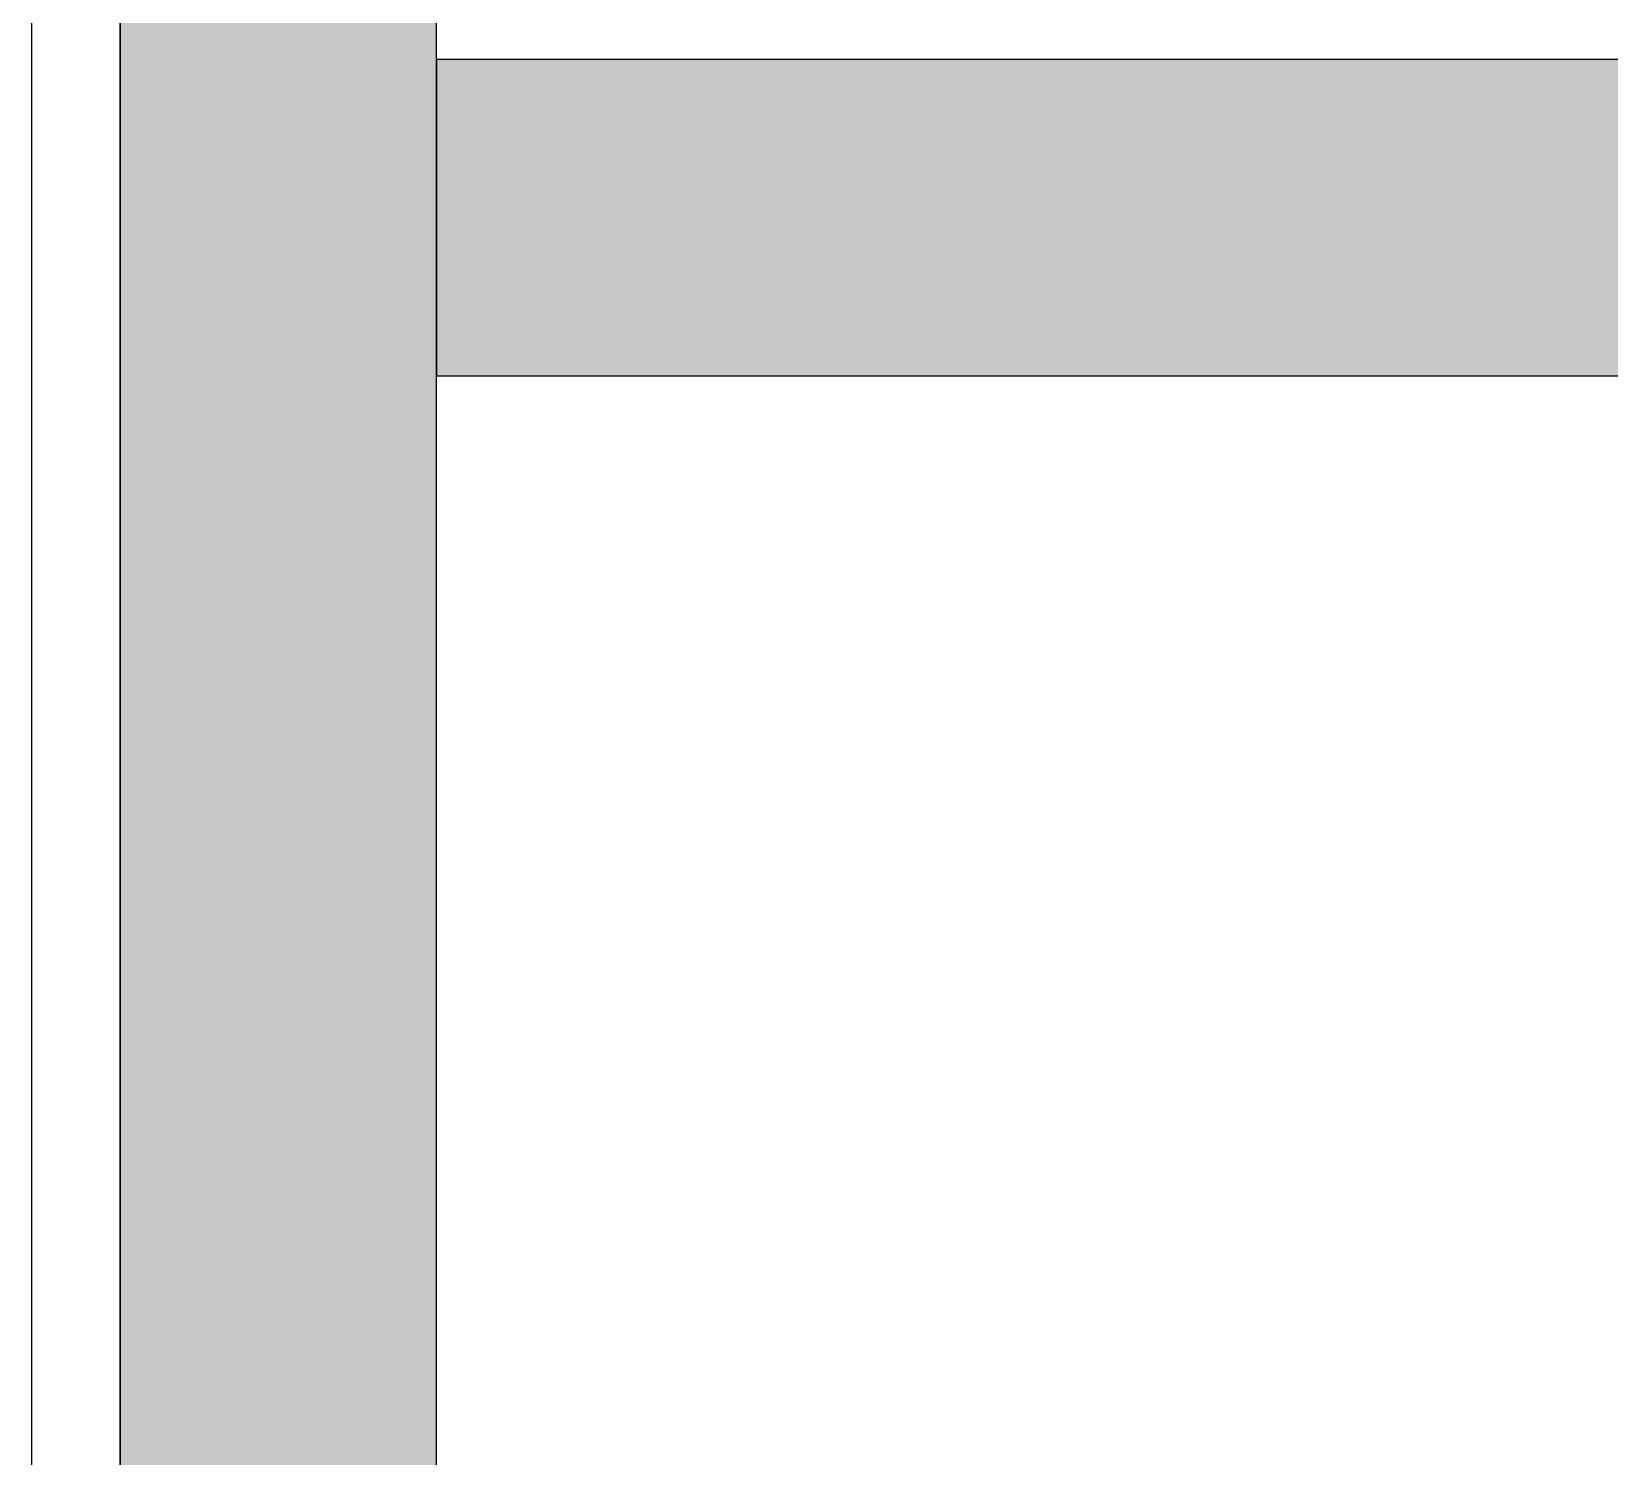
# Model space of a CAD drawing. Header units: millimetres. Extents: x 6750 to 121550, y -28210 to 66060.
# Drawn here: x 37014.4 to 37263.7, y 64494.7 to 64719.8 of the extents above; entities that cross this region are included whole.
import ezdxf

# ---------------------------------------------------------------- set-up
doc = ezdxf.new("R2010")
doc.units = ezdxf.units.MM

msp = doc.modelspace()

# ---------------------------------------------------------------- hatches: boundary and pattern name
h = msp.add_hatch(color=8)
h.dxf.hatch_style = 1
h.paths.add_polyline_path([(37028.378, 63555.432), (37078.378, 63555.432), (37078.378, 64915.432), (37028.378, 64915.432)])
h = msp.add_hatch(color=8)
h.dxf.hatch_style = 1
h.paths.add_polyline_path([(37078.378, 64715.432), (37078.378, 64665.432), (37444.378, 64665.432), (37444.378, 64715.432)])

# ---------------------------------------------------------------- linework, layer by layer
for points in [[(37014.378, 63335.432), (39514.378, 63335.432), (39514.378, 64935.432), (37014.378, 64935.432)], [(37028.378, 64915.432), (37494.378, 64915.432), (37494.378, 63555.432), (37028.378, 63555.432)], [(37028.378, 63555.432), (37078.378, 63555.432), (37078.378, 64915.432), (37028.378, 64915.432)], [(37078.378, 64715.432), (37078.378, 64665.432), (37444.378, 64665.432), (37444.378, 64715.432)]]:
    msp.add_lwpolyline(points, close=True)

doc.saveas('drawing.dxf')
